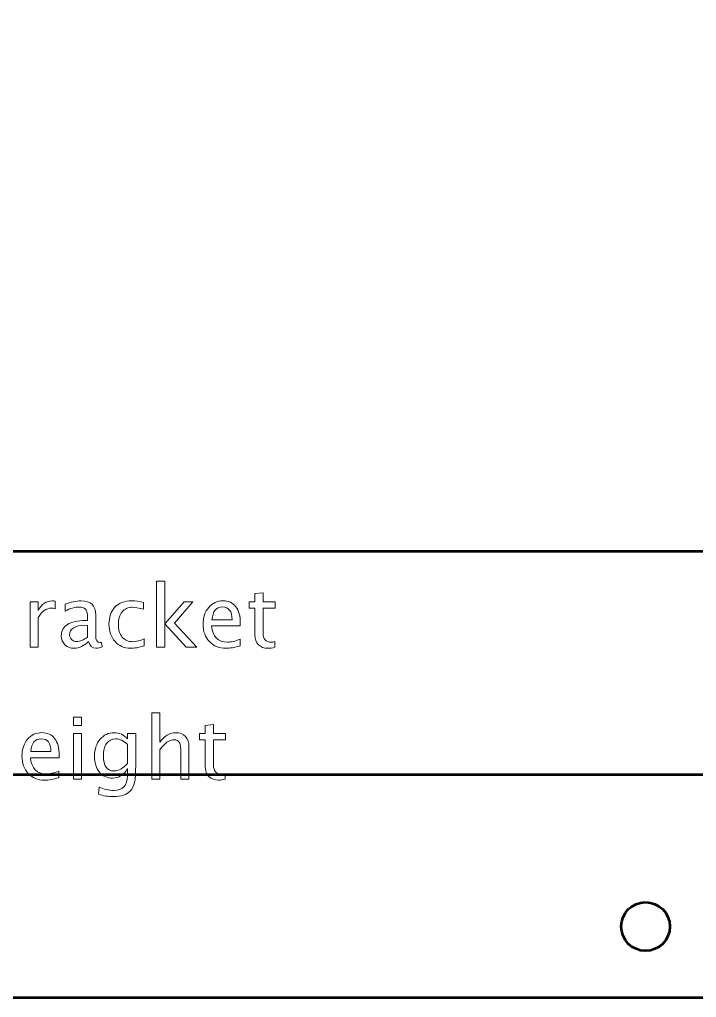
# Model space of a CAD drawing. Header units: centimetres. Extents: x -144 to 123, y -121 to 149.
# Drawn here: x -97.68 to -91, y -62.2 to -52.55 of the extents above; entities that cross this region are included whole.
import ezdxf

# ---------------------------------------------------------------- set-up
doc = ezdxf.new("R2010")
doc.units = ezdxf.units.CM
doc.header["$MEASUREMENT"] = 0
doc.layers.add('Layer 1', color=7, linetype='Continuous')

msp = doc.modelspace()

# ---------------------------------------------------------------- linework, layer by layer
at = {"layer": 'Layer 1', "color": 4, "lineweight": 53}
msp.add_lwpolyline([(-130.5, -59.99997), (-79.5, -59.99997), (-79.5, 15.00001), (-130.5, 15.00001), (-130.5, -59.99997)], close=True, dxfattribs=at)
at = {"layer": 'Layer 1', "lineweight": 53}
msp.add_ellipse((-91.5, -61.5), major_axis=(0, 0.24), ratio=1, dxfattribs=at)
msp.add_open_spline([(-131.95, -61.7), (-131.95, -61.7), (-131.95, -58.3), (-131.95, -58.3), (-131.95, -58.3), (-131.95, -58.02386), (-131.72614, -57.8), (-131.45, -57.8), (-131.45, -57.8), (-131.45, -57.8), (-78.55, -57.8), (-78.55, -57.8), (-78.55, -57.8), (-78.27386, -57.8), (-78.05, -58.02386), (-78.05, -58.3), (-78.05, -58.3), (-78.05, -58.3), (-78.05, -61.7), (-78.05, -61.7), (-78.05, -61.7), (-78.05, -61.97614), (-78.27386, -62.2), (-78.55, -62.2), (-78.55, -62.2), (-78.55, -62.2), (-131.45, -62.2), (-131.45, -62.2), (-131.45, -62.2), (-131.72614, -62.2), (-131.95, -61.97614), (-131.95, -61.7)], degree=3, knots=[0, 0, 0, 0, 0.1111111, 0.1111111, 0.1111111, 0.1111111, 0.2222222, 0.2222222, 0.2222222, 0.2222222, 0.3333333, 0.3333333, 0.3333333, 0.3333333, 0.4444444, 0.4444444, 0.4444444, 0.4444444, 0.5555556, 0.5555556, 0.5555556, 0.5555556, 0.6666667, 0.6666667, 0.6666667, 0.6666667, 0.7777778, 0.7777778, 0.7777778, 0.7777778, 1, 1, 1, 1], dxfattribs=at)
at = {"layer": 'Layer 1', "color": 5, "lineweight": 9}
for points, knots in [([(-96.32401, -58.74469), (-96.32401, -58.74469), (-96.32401, -58.09191), (-96.32401, -58.09191), (-96.32401, -58.09191), (-96.32401, -58.09191), (-96.24273, -58.09191), (-96.24273, -58.09191), (-96.24273, -58.09191), (-96.24273, -58.09191), (-96.24273, -58.51369), (-96.24273, -58.51369), (-96.24273, -58.51369), (-96.24273, -58.51369), (-96.05223, -58.29595), (-96.05223, -58.29595), (-96.05223, -58.29595), (-96.05223, -58.29595), (-95.96446, -58.29595), (-95.96446, -58.29595), (-95.96446, -58.29595), (-95.96446, -58.29595), (-96.14649, -58.50536), (-96.14649, -58.50536), (-96.14649, -58.50536), (-96.14649, -58.50536), (-95.92636, -58.74469), (-95.92636, -58.74469), (-95.92636, -58.74469), (-95.92636, -58.74469), (-96.03106, -58.74469), (-96.03106, -58.74469), (-96.03106, -58.74469), (-96.03106, -58.74469), (-96.24273, -58.51454), (-96.24273, -58.51454), (-96.24273, -58.51454), (-96.24273, -58.51454), (-96.24273, -58.74469), (-96.24273, -58.74469), (-96.24273, -58.74469), (-96.24273, -58.74469), (-96.32401, -58.74469), (-96.32401, -58.74469)], [0, 0, 0, 0, 0.0833333, 0.0833333, 0.0833333, 0.0833333, 0.1666667, 0.1666667, 0.1666667, 0.1666667, 0.25, 0.25, 0.25, 0.25, 0.3333333, 0.3333333, 0.3333333, 0.3333333, 0.4166667, 0.4166667, 0.4166667, 0.4166667, 0.5, 0.5, 0.5, 0.5, 0.5833333, 0.5833333, 0.5833333, 0.5833333, 0.6666667, 0.6666667, 0.6666667, 0.6666667, 0.75, 0.75, 0.75, 0.75, 0.8333333, 0.8333333, 0.8333333, 0.8333333, 1, 1, 1, 1]), ([(-95.49978, -58.7303), (-95.55439, -58.74667), (-95.60109, -58.75485), (-95.64004, -58.75485), (-95.64004, -58.75485), (-95.7065, -58.75485), (-95.76055, -58.73284), (-95.80218, -58.68895), (-95.80218, -58.68895), (-95.84381, -58.64507), (-95.86469, -58.5882), (-95.86469, -58.51821), (-95.86469, -58.51821), (-95.86469, -58.45033), (-95.84635, -58.39459), (-95.80952, -58.35099), (-95.80952, -58.35099), (-95.77269, -58.30753), (-95.72555, -58.28579), (-95.66812, -58.28579), (-95.66812, -58.28579), (-95.61379, -58.28579), (-95.57174, -58.30513), (-95.54211, -58.34379), (-95.54211, -58.34379), (-95.51248, -58.38246), (-95.49766, -58.43721), (-95.49766, -58.50819), (-95.49766, -58.50819), (-95.49766, -58.50819), (-95.49808, -58.53302), (-95.49808, -58.53302), (-95.49808, -58.53302), (-95.49808, -58.53302), (-95.78172, -58.53302), (-95.78172, -58.53302), (-95.78172, -58.53302), (-95.76986, -58.64027), (-95.71751, -58.69389), (-95.6248, -58.69389), (-95.6248, -58.69389), (-95.59079, -58.69389), (-95.54916, -58.68429), (-95.49978, -58.6651), (-95.49978, -58.6651), (-95.49978, -58.6651), (-95.49978, -58.7303), (-95.49978, -58.7303)], [0, 0, 0, 0, 0.0769231, 0.0769231, 0.0769231, 0.0769231, 0.1538462, 0.1538462, 0.1538462, 0.1538462, 0.2307692, 0.2307692, 0.2307692, 0.2307692, 0.3076923, 0.3076923, 0.3076923, 0.3076923, 0.3846154, 0.3846154, 0.3846154, 0.3846154, 0.4615385, 0.4615385, 0.4615385, 0.4615385, 0.5384615, 0.5384615, 0.5384615, 0.5384615, 0.6153846, 0.6153846, 0.6153846, 0.6153846, 0.6923077, 0.6923077, 0.6923077, 0.6923077, 0.7692308, 0.7692308, 0.7692308, 0.7692308, 0.8461538, 0.8461538, 0.8461538, 0.8461538, 1, 1, 1, 1]), ([(-95.15673, -58.74455), (-95.18185, -58.75146), (-95.20372, -58.75485), (-95.2222, -58.75485), (-95.2222, -58.75485), (-95.26369, -58.75485), (-95.29601, -58.743), (-95.31915, -58.71929), (-95.31915, -58.71929), (-95.34243, -58.69558), (-95.354, -58.6627), (-95.354, -58.62051), (-95.354, -58.62051), (-95.354, -58.62051), (-95.354, -58.35692), (-95.354, -58.35692), (-95.354, -58.35692), (-95.354, -58.35692), (-95.41017, -58.35692), (-95.41017, -58.35692), (-95.41017, -58.35692), (-95.41017, -58.35692), (-95.41017, -58.29595), (-95.41017, -58.29595), (-95.41017, -58.29595), (-95.41017, -58.29595), (-95.354, -58.29595), (-95.354, -58.29595), (-95.354, -58.29595), (-95.354, -58.29595), (-95.354, -58.21482), (-95.354, -58.21482), (-95.354, -58.21482), (-95.354, -58.21482), (-95.27272, -58.20705), (-95.27272, -58.20705), (-95.27272, -58.20705), (-95.27272, -58.20705), (-95.27272, -58.29595), (-95.27272, -58.29595), (-95.27272, -58.29595), (-95.27272, -58.29595), (-95.15504, -58.29595), (-95.15504, -58.29595), (-95.15504, -58.29595), (-95.15504, -58.29595), (-95.15504, -58.35692), (-95.15504, -58.35692), (-95.15504, -58.35692), (-95.15504, -58.35692), (-95.27272, -58.35692), (-95.27272, -58.35692), (-95.27272, -58.35692), (-95.27272, -58.35692), (-95.27272, -58.60584), (-95.27272, -58.60584), (-95.27272, -58.60584), (-95.27272, -58.66454), (-95.24718, -58.69389), (-95.19624, -58.69389), (-95.19624, -58.69389), (-95.18537, -58.69389), (-95.17225, -58.69206), (-95.15673, -58.68853), (-95.15673, -58.68853), (-95.15673, -58.68853), (-95.15673, -58.74455), (-95.15673, -58.74455)], [0, 0, 0, 0, 0.0555556, 0.0555556, 0.0555556, 0.0555556, 0.1111111, 0.1111111, 0.1111111, 0.1111111, 0.1666667, 0.1666667, 0.1666667, 0.1666667, 0.2222222, 0.2222222, 0.2222222, 0.2222222, 0.2777778, 0.2777778, 0.2777778, 0.2777778, 0.3333333, 0.3333333, 0.3333333, 0.3333333, 0.3888889, 0.3888889, 0.3888889, 0.3888889, 0.4444444, 0.4444444, 0.4444444, 0.4444444, 0.5, 0.5, 0.5, 0.5, 0.5555556, 0.5555556, 0.5555556, 0.5555556, 0.6111111, 0.6111111, 0.6111111, 0.6111111, 0.6666667, 0.6666667, 0.6666667, 0.6666667, 0.7222222, 0.7222222, 0.7222222, 0.7222222, 0.7777778, 0.7777778, 0.7777778, 0.7777778, 0.8333333, 0.8333333, 0.8333333, 0.8333333, 0.8888889, 0.8888889, 0.8888889, 0.8888889, 1, 1, 1, 1]), ([(-97.57158, -58.74469), (-97.57158, -58.74469), (-97.57158, -58.29595), (-97.57158, -58.29595), (-97.57158, -58.29595), (-97.57158, -58.29595), (-97.4903, -58.29595), (-97.4903, -58.29595), (-97.4903, -58.29595), (-97.4903, -58.29595), (-97.4903, -58.38076), (-97.4903, -58.38076), (-97.4903, -58.38076), (-97.45798, -58.31797), (-97.41114, -58.28664), (-97.34961, -58.28664), (-97.34961, -58.28664), (-97.34129, -58.28664), (-97.33254, -58.28735), (-97.32351, -58.28876), (-97.32351, -58.28876), (-97.32351, -58.28876), (-97.32351, -58.36482), (-97.32351, -58.36482), (-97.32351, -58.36482), (-97.33762, -58.36016), (-97.35003, -58.35776), (-97.36076, -58.35776), (-97.36076, -58.35776), (-97.41241, -58.35776), (-97.45559, -58.38824), (-97.4903, -58.44934), (-97.4903, -58.44934), (-97.4903, -58.44934), (-97.4903, -58.74469), (-97.4903, -58.74469), (-97.4903, -58.74469), (-97.4903, -58.74469), (-97.57158, -58.74469), (-97.57158, -58.74469)], [0, 0, 0, 0, 0.0909091, 0.0909091, 0.0909091, 0.0909091, 0.1818182, 0.1818182, 0.1818182, 0.1818182, 0.2727273, 0.2727273, 0.2727273, 0.2727273, 0.3636364, 0.3636364, 0.3636364, 0.3636364, 0.4545455, 0.4545455, 0.4545455, 0.4545455, 0.5454545, 0.5454545, 0.5454545, 0.5454545, 0.6363636, 0.6363636, 0.6363636, 0.6363636, 0.7272727, 0.7272727, 0.7272727, 0.7272727, 0.8181818, 0.8181818, 0.8181818, 0.8181818, 1, 1, 1, 1]), ([(-96.99387, -58.68754), (-97.04269, -58.73241), (-97.08968, -58.75485), (-97.13484, -58.75485), (-97.13484, -58.75485), (-97.17195, -58.75485), (-97.20285, -58.74328), (-97.22727, -58.72), (-97.22727, -58.72), (-97.25182, -58.69671), (-97.2641, -58.66736), (-97.2641, -58.63194), (-97.2641, -58.63194), (-97.2641, -58.58298), (-97.24349, -58.5453), (-97.20229, -58.51905), (-97.20229, -58.51905), (-97.16108, -58.49281), (-97.10196, -58.47968), (-97.02491, -58.47968), (-97.02491, -58.47968), (-97.02491, -58.47968), (-97.00586, -58.47968), (-97.00586, -58.47968), (-97.00586, -58.47968), (-97.00586, -58.47968), (-97.00586, -58.42564), (-97.00586, -58.42564), (-97.00586, -58.42564), (-97.00586, -58.37357), (-97.03296, -58.3476), (-97.08728, -58.3476), (-97.08728, -58.3476), (-97.12933, -58.3476), (-97.17534, -58.36087), (-97.22515, -58.3874), (-97.22515, -58.3874), (-97.22515, -58.3874), (-97.22515, -58.32051), (-97.22515, -58.32051), (-97.22515, -58.32051), (-97.1704, -58.29793), (-97.11875, -58.28664), (-97.07035, -58.28664), (-97.07035, -58.28664), (-97.02054, -58.28664), (-96.98371, -58.29793), (-96.96014, -58.32065), (-96.96014, -58.32065), (-96.93644, -58.34337), (-96.92458, -58.37836), (-96.92458, -58.42564), (-96.92458, -58.42564), (-96.92458, -58.42564), (-96.92458, -58.62841), (-96.92458, -58.62841), (-96.92458, -58.62841), (-96.92458, -58.67484), (-96.91033, -58.69812), (-96.88168, -58.69812), (-96.88168, -58.69812), (-96.87816, -58.69812), (-96.87293, -58.69756), (-96.86602, -58.69643), (-96.86602, -58.69643), (-96.86602, -58.69643), (-96.86023, -58.74159), (-96.86023, -58.74159), (-96.86023, -58.74159), (-96.87872, -58.75048), (-96.89904, -58.75485), (-96.92134, -58.75485), (-96.92134, -58.75485), (-96.9593, -58.75485), (-96.98343, -58.73241), (-96.99387, -58.68754)], [0, 0, 0, 0, 0.05, 0.05, 0.05, 0.05, 0.1, 0.1, 0.1, 0.1, 0.15, 0.15, 0.15, 0.15, 0.2, 0.2, 0.2, 0.2, 0.25, 0.25, 0.25, 0.25, 0.3, 0.3, 0.3, 0.3, 0.35, 0.35, 0.35, 0.35, 0.4, 0.4, 0.4, 0.4, 0.45, 0.45, 0.45, 0.45, 0.5, 0.5, 0.5, 0.5, 0.55, 0.55, 0.55, 0.55, 0.6, 0.6, 0.6, 0.6, 0.65, 0.65, 0.65, 0.65, 0.7, 0.7, 0.7, 0.7, 0.75, 0.75, 0.75, 0.75, 0.8, 0.8, 0.8, 0.8, 0.85, 0.85, 0.85, 0.85, 0.9, 0.9, 0.9, 0.9, 1, 1, 1, 1]), ([(-96.44608, -58.73114), (-96.49871, -58.74695), (-96.54415, -58.75485), (-96.58239, -58.75485), (-96.58239, -58.75485), (-96.64307, -58.75485), (-96.6933, -58.73241), (-96.73324, -58.68768), (-96.73324, -58.68768), (-96.77317, -58.64281), (-96.79321, -58.58622), (-96.79321, -58.51806), (-96.79321, -58.51806), (-96.79321, -58.44525), (-96.77345, -58.38838), (-96.73394, -58.34774), (-96.73394, -58.34774), (-96.69443, -58.30696), (-96.63926, -58.28664), (-96.56842, -58.28664), (-96.56842, -58.28664), (-96.53356, -58.28664), (-96.49434, -58.29144), (-96.45116, -58.30103), (-96.45116, -58.30103), (-96.45116, -58.30103), (-96.45116, -58.36962), (-96.45116, -58.36962), (-96.45116, -58.36962), (-96.49702, -58.35607), (-96.53441, -58.3493), (-96.5632, -58.3493), (-96.5632, -58.3493), (-96.60497, -58.3493), (-96.63841, -58.36496), (-96.66339, -58.39614), (-96.66339, -58.39614), (-96.68836, -58.42733), (-96.70092, -58.46896), (-96.70092, -58.52089), (-96.70092, -58.52089), (-96.70092, -58.57126), (-96.68794, -58.6119), (-96.66212, -58.64309), (-96.66212, -58.64309), (-96.63629, -58.67413), (-96.60257, -58.68966), (-96.56066, -58.68966), (-96.56066, -58.68966), (-96.52355, -58.68966), (-96.48545, -58.68006), (-96.44608, -58.66087), (-96.44608, -58.66087), (-96.44608, -58.66087), (-96.44608, -58.73114), (-96.44608, -58.73114)], [0, 0, 0, 0, 0.0666667, 0.0666667, 0.0666667, 0.0666667, 0.1333333, 0.1333333, 0.1333333, 0.1333333, 0.2, 0.2, 0.2, 0.2, 0.2666667, 0.2666667, 0.2666667, 0.2666667, 0.3333333, 0.3333333, 0.3333333, 0.3333333, 0.4, 0.4, 0.4, 0.4, 0.4666667, 0.4666667, 0.4666667, 0.4666667, 0.5333333, 0.5333333, 0.5333333, 0.5333333, 0.6, 0.6, 0.6, 0.6, 0.6666667, 0.6666667, 0.6666667, 0.6666667, 0.7333333, 0.7333333, 0.7333333, 0.7333333, 0.8, 0.8, 0.8, 0.8, 0.8666667, 0.8666667, 0.8666667, 0.8666667, 1, 1, 1, 1]), ([(-95.77748, -58.47206), (-95.77748, -58.47206), (-95.57936, -58.47206), (-95.57936, -58.47206), (-95.57936, -58.47206), (-95.57936, -58.38852), (-95.61055, -58.34676), (-95.67278, -58.34676), (-95.67278, -58.34676), (-95.73543, -58.34676), (-95.77029, -58.38852), (-95.77748, -58.47206)], [0, 0, 0, 0, 0.25, 0.25, 0.25, 0.25, 0.5, 0.5, 0.5, 0.5, 1, 1, 1, 1]), ([(-97.00586, -58.64323), (-97.00586, -58.64323), (-97.00586, -58.52794), (-97.00586, -58.52794), (-97.00586, -58.52794), (-97.00586, -58.52794), (-97.03197, -58.5271), (-97.03197, -58.5271), (-97.03197, -58.5271), (-97.07712, -58.5271), (-97.11353, -58.53542), (-97.14133, -58.55207), (-97.14133, -58.55207), (-97.16899, -58.56886), (-97.18282, -58.59102), (-97.18282, -58.61868), (-97.18282, -58.61868), (-97.18282, -58.63801), (-97.1759, -58.65438), (-97.16221, -58.66778), (-97.16221, -58.66778), (-97.14838, -58.68119), (-97.13159, -58.68796), (-97.1117, -58.68796), (-97.1117, -58.68796), (-97.07783, -58.68796), (-97.04255, -58.67301), (-97.00586, -58.64323)], [0, 0, 0, 0, 0.125, 0.125, 0.125, 0.125, 0.25, 0.25, 0.25, 0.25, 0.375, 0.375, 0.375, 0.375, 0.5, 0.5, 0.5, 0.5, 0.625, 0.625, 0.625, 0.625, 0.75, 0.75, 0.75, 0.75, 1, 1, 1, 1]), ([(-97.14463, -59.51487), (-97.14463, -59.51487), (-97.14463, -59.43359), (-97.14463, -59.43359), (-97.14463, -59.43359), (-97.14463, -59.43359), (-97.06335, -59.43359), (-97.06335, -59.43359), (-97.06335, -59.43359), (-97.06335, -59.43359), (-97.06335, -59.51487), (-97.06335, -59.51487), (-97.06335, -59.51487), (-97.06335, -59.51487), (-97.14463, -59.51487), (-97.14463, -59.51487)], [0, 0, 0, 0, 0.2, 0.2, 0.2, 0.2, 0.4, 0.4, 0.4, 0.4, 0.6, 0.6, 0.6, 0.6, 1, 1, 1, 1]), ([(-96.37204, -60.04573), (-96.37204, -60.04573), (-96.37204, -59.39295), (-96.37204, -59.39295), (-96.37204, -59.39295), (-96.37204, -59.39295), (-96.29076, -59.39295), (-96.29076, -59.39295), (-96.29076, -59.39295), (-96.29076, -59.39295), (-96.29076, -59.6818), (-96.29076, -59.6818), (-96.29076, -59.6818), (-96.24772, -59.61901), (-96.19494, -59.58768), (-96.13257, -59.58768), (-96.13257, -59.58768), (-96.09334, -59.58768), (-96.06216, -59.59996), (-96.03916, -59.62465), (-96.03916, -59.62465), (-96.01616, -59.64921), (-96.00458, -59.68237), (-96.00458, -59.72385), (-96.00458, -59.72385), (-96.00458, -59.72385), (-96.00458, -60.04573), (-96.00458, -60.04573), (-96.00458, -60.04573), (-96.00458, -60.04573), (-96.08587, -60.04573), (-96.08587, -60.04573), (-96.08587, -60.04573), (-96.08587, -60.04573), (-96.08587, -59.75038), (-96.08587, -59.75038), (-96.08587, -59.75038), (-96.08587, -59.71708), (-96.0908, -59.69337), (-96.10054, -59.67926), (-96.10054, -59.67926), (-96.11042, -59.66501), (-96.12665, -59.65796), (-96.14937, -59.65796), (-96.14937, -59.65796), (-96.19932, -59.65796), (-96.24645, -59.69055), (-96.29076, -59.75575), (-96.29076, -59.75575), (-96.29076, -59.75575), (-96.29076, -60.04573), (-96.29076, -60.04573), (-96.29076, -60.04573), (-96.29076, -60.04573), (-96.37204, -60.04573), (-96.37204, -60.04573)], [0, 0, 0, 0, 0.0666667, 0.0666667, 0.0666667, 0.0666667, 0.1333333, 0.1333333, 0.1333333, 0.1333333, 0.2, 0.2, 0.2, 0.2, 0.2666667, 0.2666667, 0.2666667, 0.2666667, 0.3333333, 0.3333333, 0.3333333, 0.3333333, 0.4, 0.4, 0.4, 0.4, 0.4666667, 0.4666667, 0.4666667, 0.4666667, 0.5333333, 0.5333333, 0.5333333, 0.5333333, 0.6, 0.6, 0.6, 0.6, 0.6666667, 0.6666667, 0.6666667, 0.6666667, 0.7333333, 0.7333333, 0.7333333, 0.7333333, 0.8, 0.8, 0.8, 0.8, 0.8666667, 0.8666667, 0.8666667, 0.8666667, 1, 1, 1, 1]), ([(-95.64588, -60.04559), (-95.671, -60.0525), (-95.69287, -60.05589), (-95.71135, -60.05589), (-95.71135, -60.05589), (-95.75284, -60.05589), (-95.78516, -60.04404), (-95.8083, -60.02033), (-95.8083, -60.02033), (-95.83158, -59.99662), (-95.84315, -59.96374), (-95.84315, -59.92155), (-95.84315, -59.92155), (-95.84315, -59.92155), (-95.84315, -59.65796), (-95.84315, -59.65796), (-95.84315, -59.65796), (-95.84315, -59.65796), (-95.89932, -59.65796), (-95.89932, -59.65796), (-95.89932, -59.65796), (-95.89932, -59.65796), (-95.89932, -59.59699), (-95.89932, -59.59699), (-95.89932, -59.59699), (-95.89932, -59.59699), (-95.84315, -59.59699), (-95.84315, -59.59699), (-95.84315, -59.59699), (-95.84315, -59.59699), (-95.84315, -59.51586), (-95.84315, -59.51586), (-95.84315, -59.51586), (-95.84315, -59.51586), (-95.76187, -59.50809), (-95.76187, -59.50809), (-95.76187, -59.50809), (-95.76187, -59.50809), (-95.76187, -59.59699), (-95.76187, -59.59699), (-95.76187, -59.59699), (-95.76187, -59.59699), (-95.64419, -59.59699), (-95.64419, -59.59699), (-95.64419, -59.59699), (-95.64419, -59.59699), (-95.64419, -59.65796), (-95.64419, -59.65796), (-95.64419, -59.65796), (-95.64419, -59.65796), (-95.76187, -59.65796), (-95.76187, -59.65796), (-95.76187, -59.65796), (-95.76187, -59.65796), (-95.76187, -59.90688), (-95.76187, -59.90688), (-95.76187, -59.90688), (-95.76187, -59.96558), (-95.73633, -59.99493), (-95.68539, -59.99493), (-95.68539, -59.99493), (-95.67452, -59.99493), (-95.6614, -59.9931), (-95.64588, -59.98957), (-95.64588, -59.98957), (-95.64588, -59.98957), (-95.64588, -60.04559), (-95.64588, -60.04559)], [0, 0, 0, 0, 0.0555556, 0.0555556, 0.0555556, 0.0555556, 0.1111111, 0.1111111, 0.1111111, 0.1111111, 0.1666667, 0.1666667, 0.1666667, 0.1666667, 0.2222222, 0.2222222, 0.2222222, 0.2222222, 0.2777778, 0.2777778, 0.2777778, 0.2777778, 0.3333333, 0.3333333, 0.3333333, 0.3333333, 0.3888889, 0.3888889, 0.3888889, 0.3888889, 0.4444444, 0.4444444, 0.4444444, 0.4444444, 0.5, 0.5, 0.5, 0.5, 0.5555556, 0.5555556, 0.5555556, 0.5555556, 0.6111111, 0.6111111, 0.6111111, 0.6111111, 0.6666667, 0.6666667, 0.6666667, 0.6666667, 0.7222222, 0.7222222, 0.7222222, 0.7222222, 0.7777778, 0.7777778, 0.7777778, 0.7777778, 0.8333333, 0.8333333, 0.8333333, 0.8333333, 0.8888889, 0.8888889, 0.8888889, 0.8888889, 1, 1, 1, 1]), ([(-97.28702, -60.03134), (-97.34163, -60.04771), (-97.38833, -60.05589), (-97.42728, -60.05589), (-97.42728, -60.05589), (-97.49374, -60.05589), (-97.54779, -60.03388), (-97.58942, -59.98999), (-97.58942, -59.98999), (-97.63105, -59.94611), (-97.65193, -59.88924), (-97.65193, -59.81925), (-97.65193, -59.81925), (-97.65193, -59.75137), (-97.63359, -59.69563), (-97.59676, -59.65203), (-97.59676, -59.65203), (-97.55993, -59.60857), (-97.51279, -59.58683), (-97.45536, -59.58683), (-97.45536, -59.58683), (-97.40103, -59.58683), (-97.35898, -59.60617), (-97.32935, -59.64483), (-97.32935, -59.64483), (-97.29972, -59.6835), (-97.2849, -59.73825), (-97.2849, -59.80923), (-97.2849, -59.80923), (-97.2849, -59.80923), (-97.28532, -59.83406), (-97.28532, -59.83406), (-97.28532, -59.83406), (-97.28532, -59.83406), (-97.56896, -59.83406), (-97.56896, -59.83406), (-97.56896, -59.83406), (-97.5571, -59.94131), (-97.50475, -59.99493), (-97.41204, -59.99493), (-97.41204, -59.99493), (-97.37803, -59.99493), (-97.3364, -59.98533), (-97.28702, -59.96614), (-97.28702, -59.96614), (-97.28702, -59.96614), (-97.28702, -60.03134), (-97.28702, -60.03134)], [0, 0, 0, 0, 0.0769231, 0.0769231, 0.0769231, 0.0769231, 0.1538462, 0.1538462, 0.1538462, 0.1538462, 0.2307692, 0.2307692, 0.2307692, 0.2307692, 0.3076923, 0.3076923, 0.3076923, 0.3076923, 0.3846154, 0.3846154, 0.3846154, 0.3846154, 0.4615385, 0.4615385, 0.4615385, 0.4615385, 0.5384615, 0.5384615, 0.5384615, 0.5384615, 0.6153846, 0.6153846, 0.6153846, 0.6153846, 0.6923077, 0.6923077, 0.6923077, 0.6923077, 0.7692308, 0.7692308, 0.7692308, 0.7692308, 0.8461538, 0.8461538, 0.8461538, 0.8461538, 1, 1, 1, 1]), ([(-97.14463, -60.04573), (-97.14463, -60.04573), (-97.14463, -59.59699), (-97.14463, -59.59699), (-97.14463, -59.59699), (-97.14463, -59.59699), (-97.06335, -59.59699), (-97.06335, -59.59699), (-97.06335, -59.59699), (-97.06335, -59.59699), (-97.06335, -60.04573), (-97.06335, -60.04573), (-97.06335, -60.04573), (-97.06335, -60.04573), (-97.14463, -60.04573), (-97.14463, -60.04573)], [0, 0, 0, 0, 0.2, 0.2, 0.2, 0.2, 0.4, 0.4, 0.4, 0.4, 0.6, 0.6, 0.6, 0.6, 1, 1, 1, 1]), ([(-96.89825, -60.19474), (-96.89825, -60.19474), (-96.88865, -60.12447), (-96.88865, -60.12447), (-96.88865, -60.12447), (-96.84152, -60.14648), (-96.79481, -60.15749), (-96.74867, -60.15749), (-96.74867, -60.15749), (-96.65709, -60.15749), (-96.61123, -60.10895), (-96.61123, -60.012), (-96.61123, -60.012), (-96.61123, -60.012), (-96.61123, -59.94145), (-96.61123, -59.94145), (-96.61123, -59.94145), (-96.62534, -59.97122), (-96.64537, -59.99422), (-96.67148, -60.01073), (-96.67148, -60.01073), (-96.69759, -60.02724), (-96.72665, -60.03557), (-96.75869, -60.03557), (-96.75869, -60.03557), (-96.81301, -60.03557), (-96.85605, -60.0161), (-96.8878, -59.97715), (-96.8878, -59.97715), (-96.91955, -59.9382), (-96.9355, -59.88543), (-96.9355, -59.81882), (-96.9355, -59.81882), (-96.9355, -59.75067), (-96.91744, -59.69507), (-96.88131, -59.65203), (-96.88131, -59.65203), (-96.84505, -59.60913), (-96.79834, -59.58768), (-96.74091, -59.58768), (-96.74091, -59.58768), (-96.69067, -59.58768), (-96.64735, -59.608), (-96.61123, -59.64878), (-96.61123, -59.64878), (-96.61123, -59.64878), (-96.61123, -59.59699), (-96.61123, -59.59699), (-96.61123, -59.59699), (-96.61123, -59.59699), (-96.52994, -59.59699), (-96.52994, -59.59699), (-96.52994, -59.59699), (-96.52994, -59.59699), (-96.52994, -59.92325), (-96.52994, -59.92325), (-96.52994, -59.92325), (-96.52994, -59.99338), (-96.53361, -60.04531), (-96.54095, -60.07903), (-96.54095, -60.07903), (-96.54815, -60.11276), (-96.56198, -60.14042), (-96.58202, -60.16186), (-96.58202, -60.16186), (-96.61758, -60.19954), (-96.67317, -60.21845), (-96.74867, -60.21845), (-96.74867, -60.21845), (-96.80046, -60.21845), (-96.85027, -60.21055), (-96.89825, -60.19474)], [0, 0, 0, 0, 0.0526316, 0.0526316, 0.0526316, 0.0526316, 0.1052632, 0.1052632, 0.1052632, 0.1052632, 0.1578947, 0.1578947, 0.1578947, 0.1578947, 0.2105263, 0.2105263, 0.2105263, 0.2105263, 0.2631579, 0.2631579, 0.2631579, 0.2631579, 0.3157895, 0.3157895, 0.3157895, 0.3157895, 0.3684211, 0.3684211, 0.3684211, 0.3684211, 0.4210526, 0.4210526, 0.4210526, 0.4210526, 0.4736842, 0.4736842, 0.4736842, 0.4736842, 0.5263158, 0.5263158, 0.5263158, 0.5263158, 0.5789474, 0.5789474, 0.5789474, 0.5789474, 0.6315789, 0.6315789, 0.6315789, 0.6315789, 0.6842105, 0.6842105, 0.6842105, 0.6842105, 0.7368421, 0.7368421, 0.7368421, 0.7368421, 0.7894737, 0.7894737, 0.7894737, 0.7894737, 0.8421053, 0.8421053, 0.8421053, 0.8421053, 0.8947368, 0.8947368, 0.8947368, 0.8947368, 1, 1, 1, 1]), ([(-97.56472, -59.7731), (-97.56472, -59.7731), (-97.3666, -59.7731), (-97.3666, -59.7731), (-97.3666, -59.7731), (-97.3666, -59.68956), (-97.39779, -59.6478), (-97.46002, -59.6478), (-97.46002, -59.6478), (-97.52267, -59.6478), (-97.55753, -59.68956), (-97.56472, -59.7731)], [0, 0, 0, 0, 0.25, 0.25, 0.25, 0.25, 0.5, 0.5, 0.5, 0.5, 1, 1, 1, 1]), ([(-96.61123, -59.89051), (-96.61123, -59.89051), (-96.61123, -59.70438), (-96.61123, -59.70438), (-96.61123, -59.70438), (-96.64707, -59.66727), (-96.68616, -59.64864), (-96.72835, -59.64864), (-96.72835, -59.64864), (-96.76588, -59.64864), (-96.79523, -59.6636), (-96.8164, -59.69366), (-96.8164, -59.69366), (-96.83771, -59.72357), (-96.84829, -59.7652), (-96.84829, -59.81826), (-96.84829, -59.81826), (-96.84829, -59.91577), (-96.81372, -59.96445), (-96.74443, -59.96445), (-96.74443, -59.96445), (-96.6973, -59.96445), (-96.65285, -59.93976), (-96.61123, -59.89051)], [0, 0, 0, 0, 0.1428571, 0.1428571, 0.1428571, 0.1428571, 0.2857143, 0.2857143, 0.2857143, 0.2857143, 0.4285714, 0.4285714, 0.4285714, 0.4285714, 0.5714286, 0.5714286, 0.5714286, 0.5714286, 0.7142857, 0.7142857, 0.7142857, 0.7142857, 1, 1, 1, 1])]:
    msp.add_open_spline(points, degree=3, knots=knots, dxfattribs=at)

doc.saveas('drawing.dxf')
